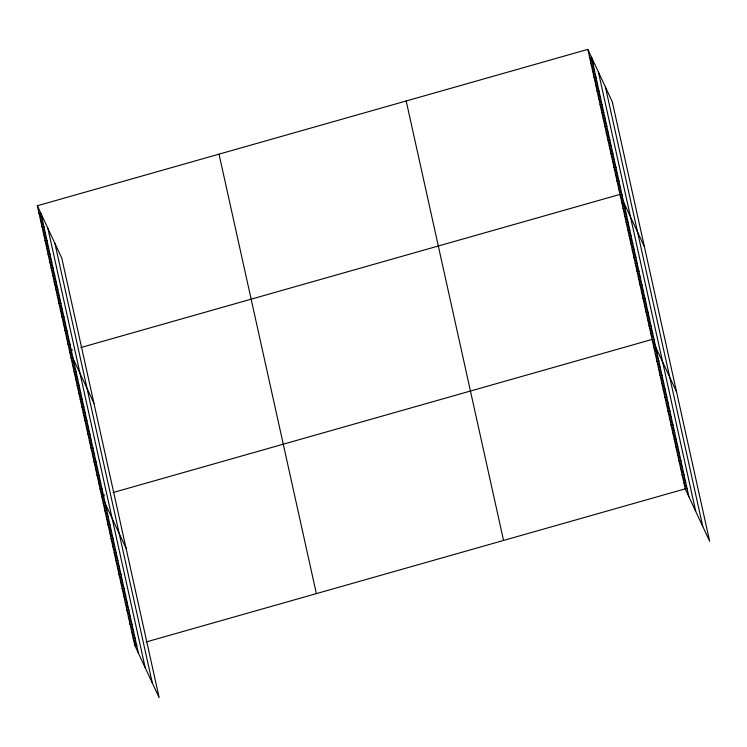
<?xml version="1.0" encoding="UTF-8"?>
<svg xmlns="http://www.w3.org/2000/svg" width="747" height="747" viewBox="0 0 747 747"><rect width="100%" height="100%" fill="white"/><g stroke="black" fill="none" stroke-linecap="round" stroke-linejoin="round"><path stroke-width="1.12" d="M37.35 205.752L61.786 258.154L159.148 697.623L134.712 645.221L37.35 205.752L587.852 49.377L612.288 101.779L709.65 541.248L685.214 488.846L587.852 49.377M72.571 349.895L69.48 350.782L93.917 403.175M80.835 347.551L619.982 194.407L644.418 246.809M104.701 494.925L101.611 495.803L126.047 548.205M112.965 492.572L652.112 339.427L676.549 391.83M134.712 645.221L136.776 644.633M146.067 641.99L685.214 488.846M589.383 56.286L593.062 64.177M590.914 63.196L594.593 71.086M592.446 70.097L596.125 77.996M593.977 77.006L597.656 84.897M595.508 83.907L599.187 91.806M597.03 90.817L600.719 98.707M598.562 97.726L602.241 105.616M600.093 104.627L603.772 112.517M601.624 111.536L605.303 119.427M603.156 118.437L606.835 126.336M604.687 125.347L608.366 133.237M606.219 132.247L609.897 140.147M607.741 139.157L611.429 147.047M609.272 146.067L612.951 153.957M610.803 152.967L614.482 160.866M612.335 159.877L616.014 167.767M613.866 166.777L617.545 174.677M615.397 173.687L619.076 181.577M616.919 180.597L620.608 188.487M618.451 187.497L622.139 195.387M621.513 201.307L625.192 209.207M623.045 208.217L626.724 216.107M624.576 215.117L628.255 223.017M626.107 222.027L629.786 229.917M627.629 228.937L631.318 236.827M629.161 235.837L632.84 243.737M630.692 242.747L634.371 250.637M632.223 249.647L635.902 257.547M633.755 256.557L637.434 264.447M635.286 263.467L638.965 271.357M636.817 270.367L640.496 278.257M638.34 277.277L642.028 285.167M639.871 284.177L643.55 292.077M641.402 291.087L645.081 298.977M642.934 297.988L646.613 305.887M644.465 304.897L648.144 312.788M645.996 311.807L649.675 319.697M647.528 318.708L651.207 326.607M649.05 325.617L652.738 333.507M650.581 332.518L654.26 340.417M653.69 346.543L657.369 354.433M655.268 353.658L658.947 361.548M656.837 360.773L660.525 368.663M658.415 367.888L662.094 375.778M659.993 375.003L663.672 382.894M661.571 382.119L665.25 390.009M663.149 389.234L666.828 397.124M664.727 396.349L668.406 404.239M666.296 403.464L669.984 411.354M667.874 410.579L671.553 418.469M669.452 417.694L673.131 425.585M671.03 424.81L674.709 432.7M672.608 431.925L676.287 439.815M674.177 439.04L677.865 446.93M675.755 446.155L679.434 454.045M677.333 453.27L681.012 461.16M678.911 460.385L682.59 468.276M680.489 467.501L684.168 475.391M682.067 474.616L685.746 482.506M683.636 481.731L687.324 489.621M38.881 212.662L42.56 220.552M40.413 219.562L44.092 227.462M41.944 226.472L45.623 234.362M43.466 233.381L47.154 241.272M44.997 240.282L48.676 248.181M46.529 247.192L50.208 255.082M48.06 254.092L51.739 261.992M49.591 261.002L53.27 268.892M51.123 267.912L54.802 275.802M52.654 274.812L56.333 282.702M54.176 281.722L57.864 289.612M55.708 288.622L59.386 296.522M57.239 295.532L60.918 303.422M58.77 302.432L62.449 310.332M60.302 309.342L63.981 317.232M61.833 316.252L65.512 324.142M63.355 323.152L67.043 331.052M64.886 330.062L68.565 337.952M66.418 336.962L70.097 344.862M67.949 343.872L71.628 351.762M71.012 357.682L74.691 365.572M72.543 364.592L76.222 372.482M74.065 371.492L77.753 379.392M75.596 378.402L79.275 386.292M77.128 385.303L80.807 393.202M78.659 392.212L82.338 400.103M80.19 399.122L83.869 407.012M81.722 406.023L85.401 413.922M83.253 412.932L86.932 420.822M84.775 419.833L88.463 427.732M86.307 426.742L89.985 434.633M87.838 433.652L91.517 441.542M89.369 440.553L93.048 448.452M90.901 447.462L94.58 455.353M92.432 454.363L96.111 462.262M93.954 461.272L97.642 469.163M95.485 468.182L99.164 476.072M97.017 475.083L100.696 482.973M98.548 481.992L102.227 489.883M100.079 488.893L103.758 496.792M103.189 502.918L106.868 510.808M104.757 510.033L108.446 517.923M106.335 517.148L110.014 525.038M107.913 524.263L111.592 532.153M109.492 531.378L113.171 539.269M111.07 538.494L114.749 546.384M112.638 545.609L116.327 553.499M114.216 552.724L117.895 560.614M115.794 559.839L119.473 567.729M117.372 566.954L121.051 574.845M118.95 574.069L122.629 581.96M120.519 581.185L124.207 589.075M122.097 588.3L125.776 596.19M123.675 595.415L127.354 603.305M125.253 602.53L128.932 610.42M126.831 609.645L130.51 617.536M128.409 616.761L132.088 624.651M129.978 623.876L133.666 631.766M131.556 630.991L135.235 638.881M133.134 638.106L136.813 645.996M605.443 87.091L702.806 526.56M598.384 71.964L695.746 511.424M591.54 57.276L688.893 496.736M406.191 100.985L503.553 540.445M219.02 154.153L316.373 593.613M54.933 243.466L152.295 682.935M47.883 228.339L145.235 667.799M41.029 213.651L138.391 653.111"/></g></svg>
